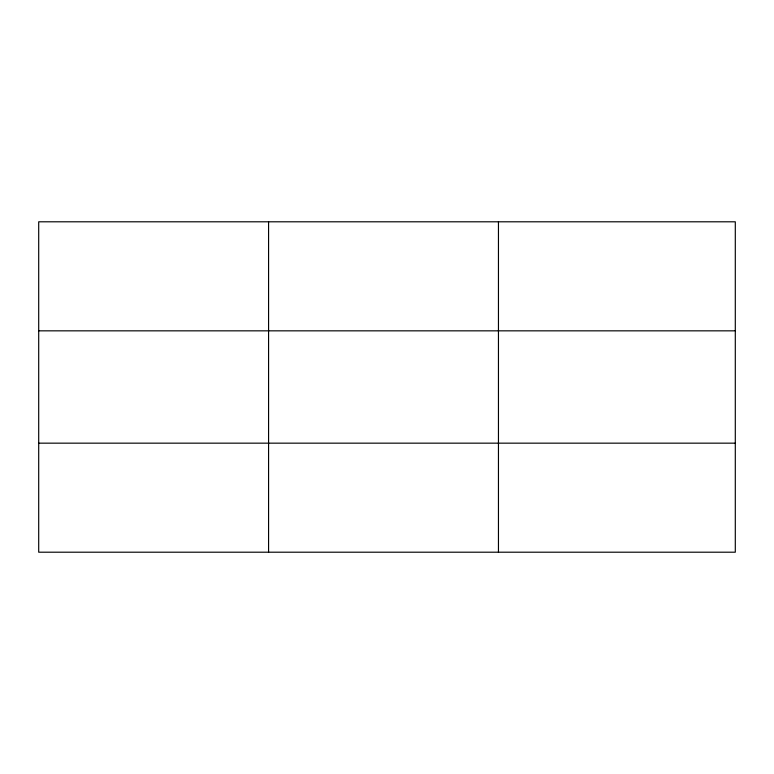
<?xml version="1.0" encoding="UTF-8"?>
<svg xmlns="http://www.w3.org/2000/svg" width="774" height="774" viewBox="0 0 774 774"><rect width="100%" height="100%" fill="white"/><g stroke="black" fill="none" stroke-linecap="round" stroke-linejoin="round"><path stroke-width="1.16" d="M268.578 552.201L268.578 221.799M498.456 552.201L498.456 221.799M735.3 330.837L735.3 221.799L38.7 221.799L38.7 552.201L735.3 552.201L735.3 330.837L38.7 330.837M38.7 443.163L735.3 443.163"/></g></svg>
